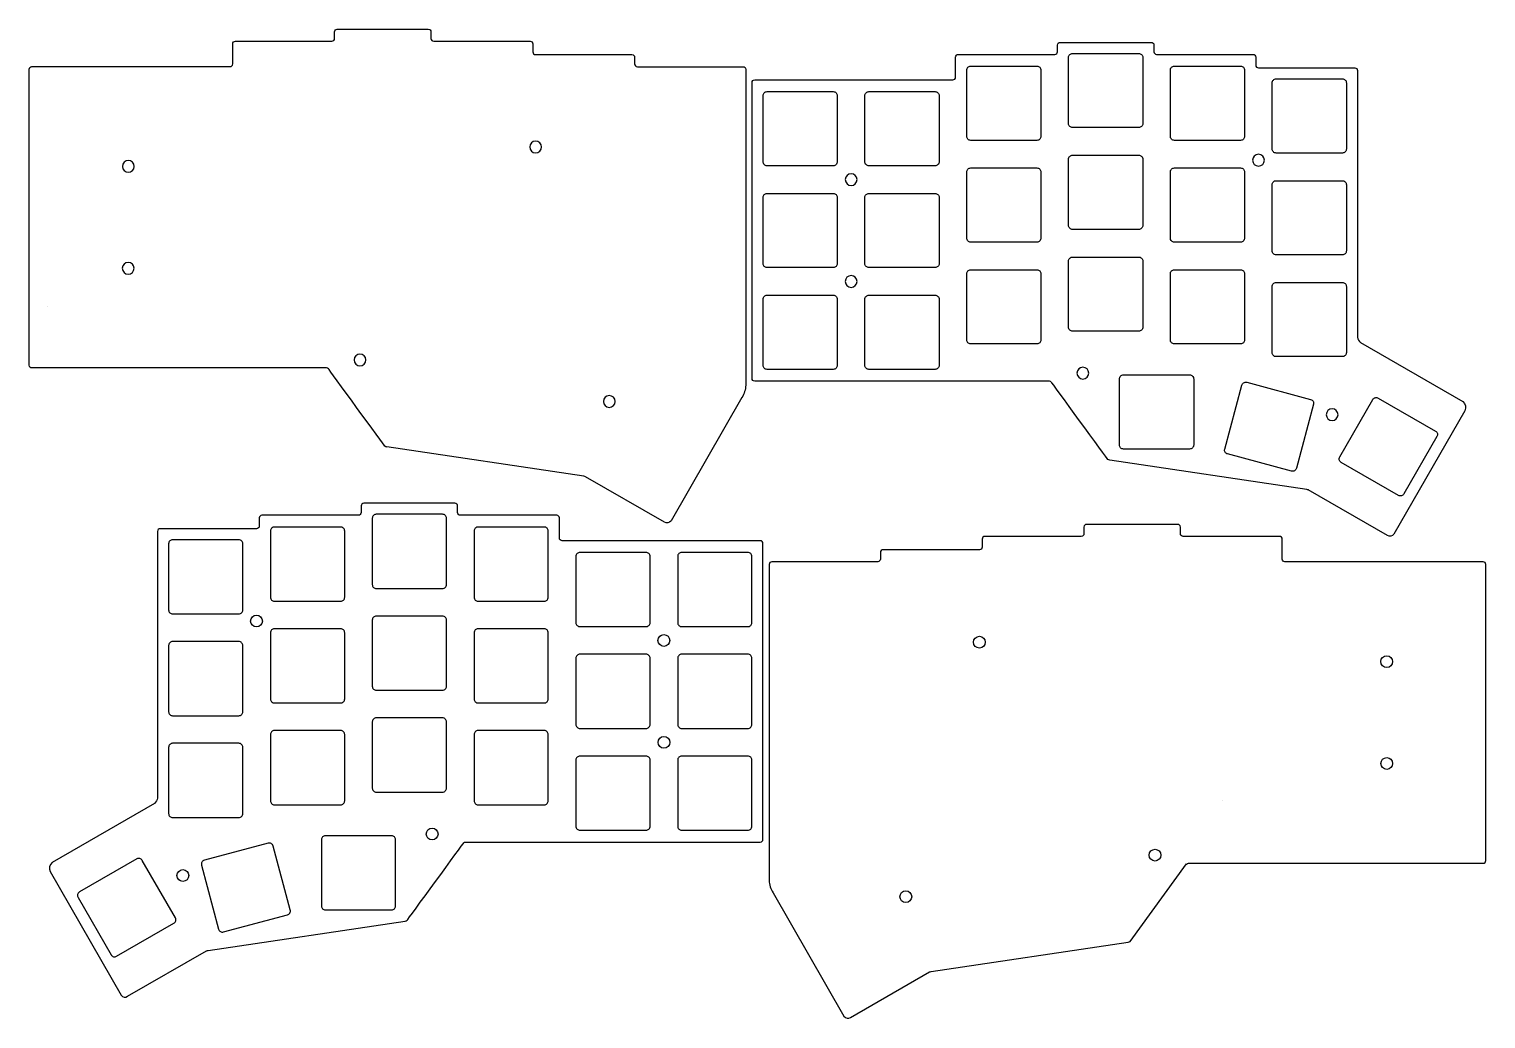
# Model space of a CAD drawing. Header units: millimetres. Extents: x -143 to 129, y -85 to 100.
import ezdxf

# ---------------------------------------------------------------- set-up
doc = ezdxf.new("R2010")
doc.units = ezdxf.units.MM
doc.layers.get('0').update_dxf_attribs({"linetype": 'CONTINUOUS'})

msp = doc.modelspace()

# ---------------------------------------------------------------- linework, layer by layer
for p, q in [((-86.3, 98.07), (-86.3, 99.32)), ((-85.8, 99.82), (-68.8, 99.82)), ((-68.3, 99.32), (-68.3, 98.07)), ((-105.3, 93.32), (-105.3, 97.07)), ((-104.8, 97.57), (-86.8, 97.57)), ((-67.8, 97.57), (-49.79, 97.57)), ((-49.29, 97.07), (-49.29, 95.57)), ((48.62, 95.6), (48.62, 96.85)), ((49.12, 97.35), (66.12, 97.35)), ((66.62, 96.85), (66.62, 95.6)), ((-142.8, 92.82), (-125.8, 92.82)), ((-125.8, 92.82), (-123.8, 92.82)), ((-123.8, 92.82), (-105.8, 92.82)), ((-48.79, 95.07), (-30.79, 95.07)), ((-30.29, 94.57), (-30.29, 93.34)), ((-29.79, 92.81), (-10.04, 92.81)), ((29.61, 90.85), (29.61, 94.6)), ((30.11, 95.1), (48.12, 95.1)), ((67.12, 95.1), (85.12, 95.1)), ((85.62, 94.6), (85.62, 93.1)), ((86.12, 92.6), (104.12, 92.6)), ((-143.3, 37.07), (-143.3, 92.32)), ((-9.54, 92.31), (-9.54, 33.35)), ((-8.39, 34.6), (-8.39, 89.85)), ((-7.89, 90.35), (9.11, 90.35)), ((9.11, 90.35), (11.11, 90.35)), ((11.11, 90.35), (29.11, 90.35)), ((104.62, 92.1), (104.62, 90.87)), ((104.62, 90.87), (104.62, 74.61)), ((104.62, 74.61), (104.62, 42.31)), ((-139.8, 47.97), (-139.81, 47.97)), ((105.2, 41.32), (124.27, 30.29)), ((-125.8, 36.57), (-142.8, 36.57)), ((-123.8, 36.57), (-125.8, 36.57)), ((-87.8, 36.57), (-123.8, 36.57)), ((9.11, 34.1), (-7.89, 34.1)), ((11.11, 34.1), (9.11, 34.1)), ((47.12, 34.1), (11.11, 34.1)), ((-10.26, 31.05), (-23.49, 8.01)), ((124.66, 28.59), (111.42, 5.55)), ((-39.75, 16.35), (-76.55, 21.82)), ((95.16, 13.88), (58.37, 19.35)), ((-24.72, 7.78), (-39.47, 16.27)), ((110.19, 5.32), (95.44, 13.8)), ((-63.84, 11.32), (-80.84, 11.32)), ((-100.35, 8.57), (-100.35, 7.07)), ((-81.84, 9.07), (-99.85, 9.07)), ((-81.34, 10.82), (-81.34, 9.57)), ((-63.34, 9.57), (-63.34, 10.82)), ((-44.84, 9.07), (-62.84, 9.07)), ((-44.34, 4.82), (-44.34, 8.57)), ((-119.35, 6.07), (-119.35, 4.84)), ((-100.85, 6.57), (-118.85, 6.57)), ((53.57, 6.88), (53.57, 5.63)), ((71.07, 7.38), (54.07, 7.38)), ((71.57, 5.63), (71.57, 6.88)), ((-119.35, 4.84), (-119.35, -11.42)), ((-25.84, 4.32), (-43.84, 4.32)), ((-23.84, 4.32), (-25.84, 4.32)), ((-6.84, 4.32), (-23.84, 4.32)), ((-6.34, -51.43), (-6.34, 3.82)), ((34.57, 4.63), (34.57, 3.13)), ((53.07, 5.13), (35.07, 5.13)), ((90.07, 5.13), (72.07, 5.13)), ((90.57, 0.88), (90.57, 4.63)), ((15.07, 0.37), (-4.69, 0.37)), ((15.57, 2.13), (15.57, 0.89)), ((34.07, 2.63), (16.07, 2.63)), ((109.07, 0.38), (91.07, 0.38)), ((111.07, 0.38), (109.07, 0.38)), ((128.07, 0.38), (111.07, 0.38)), ((-5.19, -0.13), (-5.19, -59.09)), ((128.57, -55.38), (128.57, -0.12)), ((-119.35, -11.42), (-119.35, -43.72)), ((-119.93, -44.71), (-139, -55.74)), ((79.37, -44.24), (79.36, -44.24)), ((-61.84, -51.93), (-25.84, -51.93)), ((-25.84, -51.93), (-23.84, -51.93)), ((-23.84, -51.93), (-6.84, -51.93)), ((73.07, -55.88), (109.07, -55.88)), ((109.07, -55.88), (111.07, -55.88)), ((111.07, -55.88), (128.07, -55.88)), ((-139.38, -57.45), (-126.15, -80.49)), ((-4.47, -61.39), (8.77, -84.43)), ((-109.89, -72.15), (-73.09, -66.68)), ((25.03, -76.1), (61.82, -70.63)), ((-124.92, -80.72), (-110.17, -72.23)), ((10, -84.66), (24.75, -76.17))]:
    msp.add_line(p, q)
for points in [[(51.44, 95.29), (63.79, 95.29, -0.414214), (64.54, 94.54), (64.54, 82.19, -0.414214), (63.79, 81.44), (51.44, 81.44, -0.414214), (50.69, 82.19), (50.69, 94.54, -0.414214)], [(44.79, 79.06), (32.43, 79.06, -0.414214), (31.68, 79.81), (31.68, 92.16, -0.414214), (32.43, 92.91), (44.79, 92.91, -0.414214), (45.54, 92.16), (45.54, 79.81, -0.414214)], [(83.54, 92.16), (83.54, 79.81, -0.414214), (82.79, 79.06), (70.44, 79.06, -0.414214), (69.69, 79.81), (69.69, 92.16, -0.414214), (70.44, 92.91), (82.79, 92.91, -0.414214)], [(102.54, 89.79), (102.54, 77.44, -0.414214), (101.79, 76.69), (89.44, 76.69, -0.414214), (88.69, 77.44), (88.69, 89.79, -0.414214), (89.44, 90.54), (101.79, 90.54, -0.414214)], [(7.53, 87.41), (7.53, 75.06, -0.414214), (6.78, 74.31), (-5.57, 74.31, -0.414214), (-6.32, 75.06), (-6.32, 87.41, -0.414214), (-5.57, 88.16), (6.78, 88.16, -0.414214)], [(26.53, 87.41), (26.53, 75.06, -0.414214), (25.78, 74.31), (13.43, 74.31, -0.414214), (12.68, 75.06), (12.68, 87.41, -0.414214), (13.43, 88.16), (25.78, 88.16, -0.414214)], [(50.69, 63.18), (50.69, 75.54, -0.414214), (51.44, 76.29), (63.79, 76.29, -0.414214), (64.54, 75.54), (64.54, 63.18, -0.414214), (63.79, 62.43), (51.44, 62.43, -0.414214)], [(44.79, 60.06), (32.43, 60.06, -0.414214), (31.68, 60.81), (31.68, 73.16, -0.414214), (32.43, 73.91), (44.79, 73.91, -0.414214), (45.54, 73.16), (45.54, 60.81, -0.414214)], [(83.54, 73.16), (83.54, 60.81, -0.414214), (82.79, 60.06), (70.44, 60.06, -0.414214), (69.69, 60.81), (69.69, 73.16, -0.414214), (70.44, 73.91), (82.79, 73.91, -0.414214)], [(101.79, 57.68), (89.44, 57.68, -0.414214), (88.69, 58.43), (88.69, 70.78, -0.414214), (89.44, 71.53), (101.79, 71.53, -0.414214), (102.54, 70.78), (102.54, 58.43, -0.414214)], [(-6.32, 56.06), (-6.32, 68.41, -0.414214), (-5.57, 69.16), (6.78, 69.16, -0.414214), (7.53, 68.41), (7.53, 56.06, -0.414214), (6.78, 55.31), (-5.57, 55.31, -0.414214)], [(12.68, 56.06), (12.68, 68.41, -0.414214), (13.43, 69.16), (25.78, 69.16, -0.414214), (26.53, 68.41), (26.53, 56.06, -0.414214), (25.78, 55.31), (13.43, 55.31, -0.414214)], [(51.44, 57.28), (63.79, 57.28, -0.414214), (64.54, 56.53), (64.54, 44.18, -0.414214), (63.79, 43.43), (51.44, 43.43, -0.414214), (50.69, 44.18), (50.69, 56.53, -0.414214)], [(45.54, 54.16), (45.54, 41.81, -0.414214), (44.79, 41.06), (32.43, 41.06, -0.414214), (31.68, 41.81), (31.68, 54.16, -0.414214), (32.43, 54.91), (44.79, 54.91, -0.414214)], [(82.79, 41.06), (70.44, 41.06, -0.414214), (69.69, 41.81), (69.69, 54.16, -0.414214), (70.44, 54.91), (82.79, 54.91, -0.414214), (83.54, 54.16), (83.54, 41.81, -0.414214)], [(102.54, 51.78), (102.54, 39.43, -0.414214), (101.79, 38.68), (89.44, 38.68, -0.414214), (88.69, 39.43), (88.69, 51.78, -0.414214), (89.44, 52.53), (101.79, 52.53, -0.414214)], [(-5.57, 50.16), (6.78, 50.16, -0.414214), (7.53, 49.41), (7.53, 37.06, -0.414214), (6.78, 36.31), (-5.57, 36.31, -0.414214), (-6.32, 37.06), (-6.32, 49.41, -0.414214)], [(12.68, 37.06), (12.68, 49.41, -0.414214), (13.43, 50.16), (25.78, 50.16, -0.414214), (26.53, 49.41), (26.53, 37.06, -0.414214), (25.78, 36.31), (13.43, 36.31, -0.414214)], [(60.19, 22.18), (60.19, 34.53, -0.414214), (60.94, 35.28), (73.29, 35.28, -0.414214), (74.04, 34.53), (74.04, 22.18, -0.414214), (73.29, 21.43), (60.94, 21.43, -0.414214)], [(96.4, 29.79), (93.22, 17.85, -0.414214), (92.3, 17.32), (80.37, 20.51, -0.414214), (79.84, 21.42), (83.02, 33.36, -0.414214), (83.94, 33.89), (95.87, 30.7, -0.414214)], [(119.45, 23.75), (113.29, 13.05, -0.414214), (112.26, 12.78), (101.56, 18.95, -0.414214), (101.29, 19.97), (107.45, 30.67, -0.414214), (108.48, 30.95), (119.18, 24.78, -0.414214)], [(-65.41, -3.85), (-65.41, 8.51, 0.414214), (-66.16, 9.26), (-78.51, 9.26, 0.414214), (-79.26, 8.51), (-79.26, -3.85, 0.414214), (-78.51, -4.6), (-66.16, -4.6, 0.414214)], [(-85.16, 6.88), (-97.52, 6.88, 0.414214), (-98.27, 6.13), (-98.27, -6.22, 0.414214), (-97.52, -6.97), (-85.16, -6.97, 0.414214), (-84.41, -6.22), (-84.41, 6.13, 0.414214)], [(-59.51, -6.97), (-47.16, -6.97, 0.414214), (-46.41, -6.22), (-46.41, 6.13, 0.414214), (-47.16, 6.88), (-59.51, 6.88, 0.414214), (-60.26, 6.13), (-60.26, -6.22, 0.414214)], [(-116.52, -9.35), (-104.17, -9.35, 0.414214), (-103.42, -8.6), (-103.42, 3.76, 0.414214), (-104.17, 4.51), (-116.52, 4.51, 0.414214), (-117.27, 3.76), (-117.27, -8.6, 0.414214)], [(-27.41, -10.97), (-27.41, 1.38, 0.414214), (-28.16, 2.13), (-40.51, 2.13, 0.414214), (-41.26, 1.38), (-41.26, -10.97, 0.414214), (-40.51, -11.72), (-28.16, -11.72, 0.414214)], [(-21.51, -11.72), (-9.16, -11.72, 0.414214), (-8.41, -10.97), (-8.41, 1.38, 0.414214), (-9.16, 2.13), (-21.51, 2.13, 0.414214), (-22.26, 1.38), (-22.26, -10.97, 0.414214)], [(-66.16, -9.75), (-78.51, -9.75, 0.414214), (-79.26, -10.5), (-79.26, -22.85, 0.414214), (-78.51, -23.6), (-66.16, -23.6, 0.414214), (-65.41, -22.85), (-65.41, -10.5, 0.414214)], [(-85.16, -12.12), (-97.52, -12.12, 0.414214), (-98.27, -12.87), (-98.27, -25.22, 0.414214), (-97.52, -25.97), (-85.16, -25.97, 0.414214), (-84.41, -25.22), (-84.41, -12.87, 0.414214)], [(-59.51, -25.97), (-47.16, -25.97, 0.414214), (-46.41, -25.22), (-46.41, -12.87, 0.414214), (-47.16, -12.12), (-59.51, -12.12, 0.414214), (-60.26, -12.87), (-60.26, -25.22, 0.414214)], [(-104.17, -14.5), (-116.52, -14.5, 0.414214), (-117.27, -15.25), (-117.27, -27.6, 0.414214), (-116.52, -28.35), (-104.17, -28.35, 0.414214), (-103.42, -27.6), (-103.42, -15.25, 0.414214)], [(-27.41, -29.97), (-27.41, -17.62, 0.414214), (-28.16, -16.87), (-40.51, -16.87, 0.414214), (-41.26, -17.62), (-41.26, -29.97, 0.414214), (-40.51, -30.72), (-28.16, -30.72, 0.414214)], [(-21.51, -30.72), (-9.16, -30.72, 0.414214), (-8.41, -29.97), (-8.41, -17.62, 0.414214), (-9.16, -16.87), (-21.51, -16.87, 0.414214), (-22.26, -17.62), (-22.26, -29.97, 0.414214)], [(-66.16, -28.75), (-78.51, -28.75, 0.414214), (-79.26, -29.5), (-79.26, -41.85, 0.414214), (-78.51, -42.6), (-66.16, -42.6, 0.414214), (-65.41, -41.85), (-65.41, -29.5, 0.414214)], [(-97.52, -44.97), (-85.16, -44.97, 0.414214), (-84.41, -44.22), (-84.41, -31.87, 0.414214), (-85.16, -31.12), (-97.52, -31.12, 0.414214), (-98.27, -31.87), (-98.27, -44.22, 0.414214)], [(-46.41, -44.22), (-46.41, -31.87, 0.414214), (-47.16, -31.12), (-59.51, -31.12, 0.414214), (-60.26, -31.87), (-60.26, -44.22, 0.414214), (-59.51, -44.97), (-47.16, -44.97, 0.414214)], [(-104.17, -33.5), (-116.52, -33.5, 0.414214), (-117.27, -34.25), (-117.27, -46.6, 0.414214), (-116.52, -47.35), (-104.17, -47.35, 0.414214), (-103.42, -46.6), (-103.42, -34.25, 0.414214)], [(-27.41, -48.97), (-27.41, -36.62, 0.414214), (-28.16, -35.87), (-40.51, -35.87, 0.414214), (-41.26, -36.62), (-41.26, -48.97, 0.414214), (-40.51, -49.72), (-28.16, -49.72, 0.414214)], [(-21.51, -49.72), (-9.16, -49.72, 0.414214), (-8.41, -48.97), (-8.41, -36.62, 0.414214), (-9.16, -35.87), (-21.51, -35.87, 0.414214), (-22.26, -36.62), (-22.26, -48.97, 0.414214)], [(-75.66, -50.75), (-88.01, -50.75, 0.414214), (-88.76, -51.5), (-88.76, -63.85, 0.414214), (-88.01, -64.6), (-75.66, -64.6, 0.414214), (-74.91, -63.85), (-74.91, -51.5, 0.414214)], [(-107.03, -68.71), (-95.1, -65.52, 0.414214), (-94.57, -64.61), (-97.75, -52.67, 0.414214), (-98.67, -52.14), (-110.6, -55.33, 0.414214), (-111.13, -56.24), (-107.95, -68.18, 0.414214)], [(-126.99, -73.25), (-116.29, -67.08, 0.414214), (-116.01, -66.06), (-122.18, -55.36, 0.414214), (-123.21, -55.08), (-133.91, -61.25, 0.414214), (-134.18, -62.28), (-128.01, -72.98, 0.414214)]]:
    msp.add_lwpolyline(points, format="xyb", close=True)
for centre, radius, start, end in [((106.41, 42.7), 1.83, 192.0808, 228.5346), ((-87.8, 36.07), 0.5, 45, 90), ((47.12, 33.6), 0.5, 45, 90), ((-40.05, 14.62), 1.75, 70.829, 80.3066), ((94.87, 12.15), 1.75, 70.829, 80.3066), ((-0.3, -58.83), 4.89, 183.0488, 211.5066), ((-73.16, -66.05), 0.637, 275.7965, 310.6007), ((61.76, -69.99), 0.637, 275.7965, 310.6007)]:
    msp.add_arc(centre, radius, start, end)
at = {"extrusion": (0, 0, -1)}
for centre, radius, start, end in [((14.43, 33.61), 4.89, 183.0488, 211.5066), ((76.48, 22.45), 0.637, 275.7965, 310.6007), ((-58.43, 19.98), 0.637, 275.7965, 310.6007), ((121.14, -43.33), 1.83, 192.0808, 228.5346), ((61.84, -52.43), 0.5, 45, 90), ((-73.07, -56.38), 0.5, 45, 90), ((109.59, -73.88), 1.75, 70.829, 80.3066), ((-25.32, -77.82), 1.75, 70.829, 80.3066)]:
    msp.add_arc(centre, radius, start, end, dxfattribs=at)
for points in [[(-86.8, 97.57), (-86.52, 97.57), (-86.3, 97.79), (-86.3, 98.07)], [(-86.3, 99.32), (-86.3, 99.6), (-86.07, 99.82), (-85.8, 99.82)], [(-68.8, 99.82), (-68.52, 99.82), (-68.3, 99.6), (-68.3, 99.32)], [(-68.3, 98.07), (-68.3, 97.79), (-68.07, 97.57), (-67.8, 97.57)], [(-105.3, 97.07), (-105.3, 97.35), (-105.07, 97.57), (-104.8, 97.57)], [(-49.79, 97.57), (-49.52, 97.57), (-49.29, 97.35), (-49.29, 97.07)], [(-49.29, 95.57), (-49.29, 95.29), (-49.07, 95.07), (-48.79, 95.07)], [(48.12, 95.1), (48.39, 95.1), (48.62, 95.33), (48.62, 95.6)], [(48.62, 96.85), (48.62, 97.13), (48.84, 97.35), (49.12, 97.35)], [(66.12, 97.35), (66.39, 97.35), (66.62, 97.13), (66.62, 96.85)], [(66.62, 95.6), (66.62, 95.33), (66.84, 95.1), (67.12, 95.1)], [(-143.3, 92.32), (-143.3, 92.6), (-143.08, 92.82), (-142.8, 92.82)], [(-105.8, 92.82), (-105.52, 92.82), (-105.3, 93.04), (-105.3, 93.32)], [(-30.79, 95.07), (-30.52, 95.07), (-30.29, 94.85), (-30.29, 94.57)], [(-30.29, 93.34), (-30.27, 93.07), (-30.06, 92.85), (-29.79, 92.81)], [(-10.04, 92.81), (-9.77, 92.81), (-9.54, 92.59), (-9.54, 92.31)], [(29.61, 94.6), (29.61, 94.88), (29.84, 95.1), (30.11, 95.1)], [(85.12, 95.1), (85.39, 95.1), (85.62, 94.88), (85.62, 94.6)], [(85.62, 93.1), (85.62, 92.83), (85.84, 92.6), (86.12, 92.6)], [(104.12, 92.6), (104.4, 92.6), (104.62, 92.38), (104.62, 92.1)], [(-8.39, 89.85), (-8.39, 90.13), (-8.16, 90.35), (-7.89, 90.35)], [(29.11, 90.35), (29.39, 90.35), (29.61, 90.58), (29.61, 90.85)], [(-142.8, 36.57), (-143.08, 36.57), (-143.3, 36.79), (-143.3, 37.07)], [(-76.9, 21.97), (-76.9, 21.97), (-87.45, 36.42), (-87.44, 36.42)], [(-7.89, 34.1), (-8.16, 34.1), (-8.39, 34.32), (-8.39, 34.6)], [(58.02, 19.5), (58.02, 19.5), (47.47, 33.96), (47.47, 33.95)], [(124.27, 30.29), (124.8, 29.89), (124.96, 29.17), (124.66, 28.59)], [(-80.84, 11.32), (-81.12, 11.32), (-81.34, 11.1), (-81.34, 10.82)], [(-63.34, 10.82), (-63.34, 11.1), (-63.57, 11.32), (-63.84, 11.32)], [(-99.85, 9.07), (-100.12, 9.07), (-100.35, 8.85), (-100.35, 8.57)], [(-81.34, 9.57), (-81.34, 9.29), (-81.57, 9.07), (-81.84, 9.07)], [(-62.84, 9.07), (-63.12, 9.07), (-63.34, 9.29), (-63.34, 9.57)], [(-44.34, 8.57), (-44.34, 8.85), (-44.57, 9.07), (-44.84, 9.07)], [(-118.85, 6.57), (-119.12, 6.57), (-119.35, 6.35), (-119.35, 6.07)], [(-100.35, 7.07), (-100.35, 6.79), (-100.57, 6.57), (-100.85, 6.57)], [(53.57, 5.63), (53.57, 5.35), (53.34, 5.13), (53.07, 5.13)], [(54.07, 7.38), (53.79, 7.38), (53.57, 7.16), (53.57, 6.88)], [(71.57, 6.88), (71.57, 7.16), (71.35, 7.38), (71.07, 7.38)], [(72.07, 5.13), (71.79, 5.13), (71.57, 5.35), (71.57, 5.63)], [(-43.84, 4.32), (-44.12, 4.32), (-44.34, 4.54), (-44.34, 4.82)], [(-6.34, 3.82), (-6.34, 4.1), (-6.56, 4.32), (-6.84, 4.32)], [(34.57, 3.13), (34.57, 2.85), (34.34, 2.63), (34.07, 2.63)], [(35.07, 5.13), (34.79, 5.13), (34.57, 4.91), (34.57, 4.63)], [(90.57, 4.63), (90.57, 4.91), (90.35, 5.13), (90.07, 5.13)], [(-4.69, 0.37), (-4.96, 0.37), (-5.19, 0.15), (-5.19, -0.13)], [(15.57, 0.89), (15.54, 0.63), (15.33, 0.41), (15.07, 0.37)], [(16.07, 2.63), (15.79, 2.63), (15.57, 2.4), (15.57, 2.13)], [(91.07, 0.38), (90.8, 0.38), (90.57, 0.6), (90.57, 0.88)], [(128.57, -0.12), (128.57, 0.15), (128.35, 0.38), (128.07, 0.38)], [(-6.84, -51.93), (-6.56, -51.93), (-6.34, -51.71), (-6.34, -51.43)], [(-72.74, -66.53), (-72.74, -66.53), (-62.19, -52.08), (-62.2, -52.08)], [(-139, -55.74), (-139.53, -56.14), (-139.69, -56.86), (-139.38, -57.45)], [(62.17, -70.48), (62.17, -70.48), (72.72, -56.02), (72.72, -56.02)], [(128.07, -55.88), (128.35, -55.88), (128.57, -55.65), (128.57, -55.38)]]:
    msp.add_open_spline(points, degree=3)
for points, knots in [([(-49.88, 77.82), (-49.88, 78.43), (-49.38, 78.92), (-48.17, 78.92), (-47.68, 78.43), (-47.68, 77.21), (-48.17, 76.72), (-49.38, 76.72), (-49.88, 77.21), (-49.88, 77.82)], [0, 0, 0, 0, 1, 1, 2, 2, 3, 3, 4, 4, 4, 4]), ([(85.04, 75.35), (85.04, 75.96), (85.53, 76.45), (86.75, 76.45), (87.24, 75.96), (87.24, 74.74), (86.75, 74.25), (85.53, 74.25), (85.04, 74.74), (85.04, 75.35)], [0, 0, 0, 0, 1, 1, 2, 2, 3, 3, 4, 4, 4, 4]), ([(-125.9, 74.2), (-125.9, 74.8), (-125.4, 75.3), (-124.19, 75.3), (-123.7, 74.8), (-123.7, 73.59), (-124.19, 73.1), (-125.4, 73.1), (-125.9, 73.59), (-125.9, 74.2)], [0, 0, 0, 0, 1, 1, 2, 2, 3, 3, 4, 4, 4, 4]), ([(9.02, 71.73), (9.02, 72.34), (9.51, 72.83), (10.72, 72.83), (11.22, 72.34), (11.22, 71.12), (10.72, 70.63), (9.51, 70.63), (9.02, 71.12), (9.02, 71.73)], [0, 0, 0, 0, 1, 1, 2, 2, 3, 3, 4, 4, 4, 4]), ([(-125.91, 55.18), (-125.91, 55.79), (-125.41, 56.28), (-124.2, 56.28), (-123.71, 55.79), (-123.71, 54.57), (-124.2, 54.08), (-125.41, 54.08), (-125.91, 54.57), (-125.91, 55.18)], [0, 0, 0, 0, 1, 1, 2, 2, 3, 3, 4, 4, 4, 4]), ([(9.01, 52.71), (9.01, 53.32), (9.5, 53.81), (10.71, 53.81), (11.21, 53.32), (11.21, 52.11), (10.71, 51.61), (9.5, 51.61), (9.01, 52.11), (9.01, 52.71)], [0, 0, 0, 0, 1, 1, 2, 2, 3, 3, 4, 4, 4, 4]), ([(-82.65, 38.07), (-82.65, 38.68), (-82.16, 39.17), (-80.95, 39.17), (-80.45, 38.68), (-80.45, 37.46), (-80.95, 36.97), (-82.16, 36.97), (-82.65, 37.46), (-82.65, 38.07)], [0, 0, 0, 0, 1, 1, 2, 2, 3, 3, 4, 4, 4, 4]), ([(52.26, 35.6), (52.26, 36.21), (52.75, 36.7), (53.97, 36.7), (54.46, 36.21), (54.46, 35), (53.97, 34.5), (52.75, 34.5), (52.26, 35), (52.26, 35.6)], [0, 0, 0, 0, 1, 1, 2, 2, 3, 3, 4, 4, 4, 4]), ([(-36.13, 30.32), (-36.13, 30.92), (-35.64, 31.42), (-34.43, 31.42), (-33.93, 30.92), (-33.93, 29.71), (-34.43, 29.22), (-35.64, 29.22), (-36.13, 29.71), (-36.13, 30.32)], [0, 0, 0, 0, 1, 1, 2, 2, 3, 3, 4, 4, 4, 4]), ([(98.78, 27.85), (98.78, 28.46), (99.27, 28.95), (100.49, 28.95), (100.98, 28.46), (100.98, 27.24), (100.49, 26.75), (99.27, 26.75), (98.78, 27.24), (98.78, 27.85)], [0, 0, 0, 0, 1, 1, 2, 2, 3, 3, 4, 4, 4, 4]), ([(-23.49, 8.01), (-23.5, 8.01), (-23.5, 8), (-23.51, 7.99), (-23.79, 7.6), (-24.33, 7.51), (-24.72, 7.78)], [34, 34, 34, 34, 35, 35, 35, 36, 36, 36, 36]), ([(111.42, 5.55), (111.42, 5.54), (111.41, 5.53), (111.41, 5.52), (111.13, 5.13), (110.58, 5.04), (110.19, 5.32)], [34, 34, 34, 34, 35, 35, 35, 36, 36, 36, 36]), ([(-99.77, -10.68), (-99.77, -10.07), (-100.26, -9.58), (-101.47, -9.58), (-101.97, -10.07), (-101.97, -11.29), (-101.47, -11.78), (-100.26, -11.78), (-99.77, -11.29), (-99.77, -10.68)], [0, 0, 0, 0, 1, 1, 2, 2, 3, 3, 4, 4, 4, 4]), ([(-23.74, -14.3), (-23.74, -13.7), (-24.24, -13.2), (-25.45, -13.2), (-25.94, -13.7), (-25.94, -14.91), (-25.45, -15.4), (-24.24, -15.4), (-23.74, -14.91), (-23.74, -14.3)], [0, 0, 0, 0, 1, 1, 2, 2, 3, 3, 4, 4, 4, 4]), ([(35.15, -14.62), (35.15, -14.02), (34.66, -13.52), (33.44, -13.52), (32.95, -14.02), (32.95, -15.23), (33.44, -15.72), (34.66, -15.72), (35.15, -15.23), (35.15, -14.62)], [0, 0, 0, 0, 1, 1, 2, 2, 3, 3, 4, 4, 4, 4]), ([(111.17, -18.25), (111.17, -17.64), (110.68, -17.15), (109.46, -17.15), (108.97, -17.64), (108.97, -18.85), (109.46, -19.35), (110.68, -19.35), (111.17, -18.85), (111.17, -18.25)], [0, 0, 0, 0, 1, 1, 2, 2, 3, 3, 4, 4, 4, 4]), ([(-23.73, -33.32), (-23.73, -32.71), (-24.23, -32.22), (-25.44, -32.22), (-25.93, -32.71), (-25.93, -33.93), (-25.44, -34.42), (-24.23, -34.42), (-23.73, -33.93), (-23.73, -33.32)], [0, 0, 0, 0, 1, 1, 2, 2, 3, 3, 4, 4, 4, 4]), ([(111.18, -37.26), (111.18, -36.65), (110.69, -36.16), (109.47, -36.16), (108.98, -36.65), (108.98, -37.87), (109.47, -38.36), (110.69, -38.36), (111.18, -37.87), (111.18, -37.26)], [0, 0, 0, 0, 1, 1, 2, 2, 3, 3, 4, 4, 4, 4]), ([(-66.99, -50.43), (-66.99, -49.82), (-67.48, -49.33), (-68.69, -49.33), (-69.19, -49.82), (-69.19, -51.04), (-68.69, -51.53), (-67.48, -51.53), (-66.99, -51.04), (-66.99, -50.43)], [0, 0, 0, 0, 1, 1, 2, 2, 3, 3, 4, 4, 4, 4]), ([(67.93, -54.37), (67.93, -53.76), (67.43, -53.27), (66.22, -53.27), (65.73, -53.76), (65.73, -54.98), (66.22, -55.47), (67.43, -55.47), (67.93, -54.98), (67.93, -54.37)], [0, 0, 0, 0, 1, 1, 2, 2, 3, 3, 4, 4, 4, 4]), ([(-113.51, -58.18), (-113.51, -57.57), (-114, -57.08), (-115.21, -57.08), (-115.71, -57.57), (-115.71, -58.79), (-115.21, -59.28), (-114, -59.28), (-113.51, -58.79), (-113.51, -58.18)], [0, 0, 0, 0, 1, 1, 2, 2, 3, 3, 4, 4, 4, 4]), ([(21.41, -62.13), (21.41, -61.52), (20.91, -61.03), (19.7, -61.03), (19.21, -61.52), (19.21, -62.73), (19.7, -63.23), (20.91, -63.23), (21.41, -62.73), (21.41, -62.13)], [0, 0, 0, 0, 1, 1, 2, 2, 3, 3, 4, 4, 4, 4]), ([(-126.15, -80.49), (-126.14, -80.49), (-126.14, -80.5), (-126.13, -80.51), (-125.86, -80.9), (-125.31, -80.99), (-124.92, -80.72)], [34, 34, 34, 34, 35, 35, 35, 36, 36, 36, 36]), ([(8.77, -84.43), (8.77, -84.43), (8.78, -84.44), (8.78, -84.45), (9.06, -84.84), (9.6, -84.94), (10, -84.66)], [34, 34, 34, 34, 35, 35, 35, 36, 36, 36, 36])]:
    msp.add_open_spline(points, degree=3, knots=knots)

doc.saveas('drawing.dxf')
